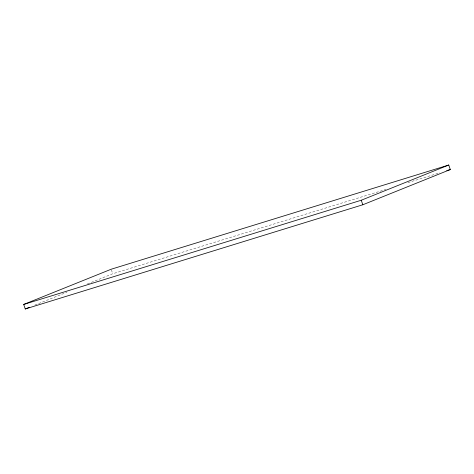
<?xml version="1.0" encoding="UTF-8"?>
<svg xmlns="http://www.w3.org/2000/svg" width="474" height="474" viewBox="0 0 474 474"><rect width="100%" height="100%" fill="white"/><g stroke="black" fill="none" stroke-linecap="round" stroke-linejoin="round"><path stroke-width="0.36" stroke-dasharray="2.37 1.78" d="M34.821 305.126L66.941 292.191M87.447 283.938L112.735 273.759L386.037 189.393M407.93 182.638L439.706 172.826M111.408 269.878L112.735 273.759"/><path stroke-width="0.71" d="M23.7 304.444L111.183 269.232L448.748 165.023L450.3 169.556L362.817 204.768L25.252 308.977L23.7 304.444L361.265 200.241L448.748 165.023M25.252 308.977L29.352 307.324M446.769 170.646L450.3 169.556M361.265 200.241L362.817 204.768"/></g></svg>
